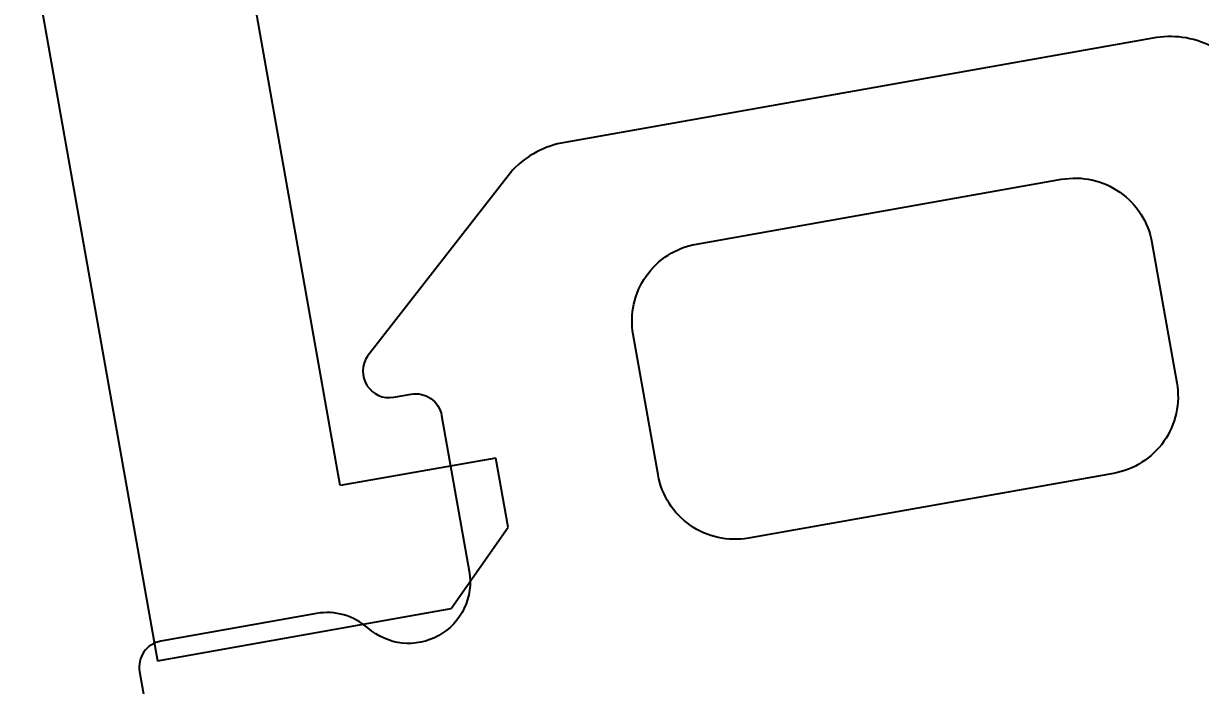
# Model space of a CAD drawing. Header units: millimetres. Extents: x 0 to 8967983, y -224399 to 13801.
# Drawn here: x 69229.43 to 69237.6, y -193817.24 to -193812.65 of the extents above; entities that cross this region are included whole.
import ezdxf
from ezdxf import colors
from ezdxf.entities.mleader import LeaderData, LeaderLine
from ezdxf.math import Vec2, Vec3

# ---------------------------------------------------------------- set-up
doc = ezdxf.new("R2010")
doc.units = ezdxf.units.MM
doc.header["$LTSCALE"] = 10
doc.layers.add('Архитектура', color=251, linetype='Continuous')
doc.layers.get('0').off()
doc.layers.get('0').freeze()
doc.styles.add('ISOCPEUR', font='isocpeur.TTF', dxfattribs={"width": 0.7})

# ---------------------------------------------------------------- blocks, each defined once
blk = doc.blocks.new('_DOTSMALL')
at = {"color": 0, "linetype": 'ByBlock', "const_width": 0.5}
blk.add_lwpolyline([(-0.0625, 0, 1), (0.0625, 0, 1)], format="xyb", close=True, dxfattribs=at)

msp = doc.modelspace()

# ---------------------------------------------------------------- linework, layer by layer
at = {"layer": 'Архитектура', "lineweight": 25, "transparency": 33554684}
for points in [[(69213.0822, -193719.5916), (69230.3596, -193817.0733), (69232.4004, -193816.7116), (69232.7955, -193816.1463), (69232.7104, -193815.6661), (69231.6299, -193815.8576), (69230.7576, -193810.9355), (69234.4792, -193810.2759), (69234.6554, -193809.8732), (69235.0794, -193810.1695), (69238.681, -193809.5311)], [(69213.0822, -193719.5916), (69230.3596, -193817.0733), (69232.4004, -193816.7116), (69232.7955, -193816.1463), (69232.7104, -193815.6661), (69231.6299, -193815.8576), (69230.7576, -193810.9355), (69234.4792, -193810.2759), (69234.6554, -193809.8732), (69235.0794, -193810.1695), (69238.681, -193809.5311)], [(69213.0822, -193719.5916), (69230.3596, -193817.0733), (69232.4004, -193816.7116), (69232.7955, -193816.1463), (69232.7104, -193815.6661), (69231.6299, -193815.8576), (69230.7576, -193810.9355), (69234.4792, -193810.2759), (69234.6554, -193809.8732), (69235.0794, -193810.1695), (69238.681, -193809.5311)], [(69213.0822, -193719.5916), (69230.3596, -193817.0733), (69232.4004, -193816.7116), (69232.7955, -193816.1463), (69232.7104, -193815.6661), (69231.6299, -193815.8576), (69230.7576, -193810.9355), (69234.4792, -193810.2759), (69234.6554, -193809.8732), (69235.0794, -193810.1695), (69238.681, -193809.5311)], [(69213.0822, -193719.5916), (69230.3596, -193817.0733), (69232.4004, -193816.7116), (69232.7955, -193816.1463), (69232.7104, -193815.6661), (69231.6299, -193815.8576), (69230.7576, -193810.9355), (69234.4792, -193810.2759), (69234.6554, -193809.8732), (69235.0794, -193810.1695), (69238.681, -193809.5311)], [(69213.0822, -193719.5916), (69230.3596, -193817.0733), (69232.4004, -193816.7116), (69232.7955, -193816.1463), (69232.7104, -193815.6661), (69231.6299, -193815.8576), (69230.7576, -193810.9355), (69234.4792, -193810.2759), (69234.6554, -193809.8732), (69235.0794, -193810.1695), (69238.681, -193809.5311)], [(69213.0822, -193719.5916), (69230.3596, -193817.0733), (69232.4004, -193816.7116), (69232.7955, -193816.1463), (69232.7104, -193815.6661), (69231.6299, -193815.8576), (69230.7576, -193810.9355), (69234.4792, -193810.2759), (69234.6554, -193809.8732), (69235.0794, -193810.1695), (69238.681, -193809.5311)], [(69213.0822, -193719.5916), (69230.3596, -193817.0733), (69232.4004, -193816.7116), (69232.7955, -193816.1463), (69232.7104, -193815.6661), (69231.6299, -193815.8576), (69230.7576, -193810.9355), (69234.4792, -193810.2759), (69234.6554, -193809.8732), (69235.0794, -193810.1695), (69238.681, -193809.5311)], [(69213.0822, -193719.5916), (69230.3596, -193817.0733), (69232.4004, -193816.7116), (69232.7955, -193816.1463), (69232.7104, -193815.6661), (69231.6299, -193815.8576), (69230.7576, -193810.9355), (69234.4792, -193810.2759), (69234.6554, -193809.8732), (69235.0794, -193810.1695), (69238.681, -193809.5311)], [(69213.0822, -193719.5916), (69230.3596, -193817.0733), (69232.4004, -193816.7116), (69232.7955, -193816.1463), (69232.7104, -193815.6661), (69231.6299, -193815.8576), (69230.7576, -193810.9355), (69234.4792, -193810.2759), (69234.6554, -193809.8732), (69235.0794, -193810.1695), (69238.681, -193809.5311)], [(69213.0822, -193719.5916), (69230.3596, -193817.0733), (69232.4004, -193816.7116), (69232.7955, -193816.1463), (69232.7104, -193815.6661), (69231.6299, -193815.8576), (69230.7576, -193810.9355), (69234.4792, -193810.2759), (69234.6554, -193809.8732), (69235.0794, -193810.1695), (69238.681, -193809.5311)], [(69213.0822, -193719.5916), (69230.3596, -193817.0733), (69232.4004, -193816.7116), (69232.7955, -193816.1463), (69232.7104, -193815.6661), (69231.6299, -193815.8576), (69230.7576, -193810.9355), (69234.4792, -193810.2759), (69234.6554, -193809.8732), (69235.0794, -193810.1695), (69238.681, -193809.5311)], [(69213.0822, -193719.5916), (69230.3596, -193817.0733), (69232.4004, -193816.7116), (69232.7955, -193816.1463), (69232.7104, -193815.6661), (69231.6299, -193815.8576), (69230.7576, -193810.9355), (69234.4792, -193810.2759), (69234.6554, -193809.8732), (69235.0794, -193810.1695), (69238.681, -193809.5311)], [(69213.0822, -193719.5916), (69230.3596, -193817.0733), (69232.4004, -193816.7116), (69232.7955, -193816.1463), (69232.7104, -193815.6661), (69231.6299, -193815.8576), (69230.7576, -193810.9355), (69234.4792, -193810.2759), (69234.6554, -193809.8732), (69235.0794, -193810.1695), (69238.681, -193809.5311)], [(69213.0822, -193719.5916), (69230.3596, -193817.0733), (69232.4004, -193816.7116), (69232.7955, -193816.1463), (69232.7104, -193815.6661), (69231.6299, -193815.8576), (69230.7576, -193810.9355), (69234.4792, -193810.2759), (69234.6554, -193809.8732), (69235.0794, -193810.1695), (69238.681, -193809.5311)], [(69213.0822, -193719.5916), (69230.3596, -193817.0733), (69232.4004, -193816.7116), (69232.7955, -193816.1463), (69232.7104, -193815.6661), (69231.6299, -193815.8576), (69230.7576, -193810.9355), (69234.4792, -193810.2759), (69234.6554, -193809.8732), (69235.0794, -193810.1695), (69238.681, -193809.5311)], [(69213.0822, -193719.5916), (69230.3596, -193817.0733), (69232.4004, -193816.7116), (69232.7955, -193816.1463), (69232.7104, -193815.6661), (69231.6299, -193815.8576), (69230.7576, -193810.9355), (69234.4792, -193810.2759), (69234.6554, -193809.8732), (69235.0794, -193810.1695), (69238.681, -193809.5311)], [(69213.0822, -193719.5916), (69230.3596, -193817.0733), (69232.4004, -193816.7116), (69232.7955, -193816.1463), (69232.7104, -193815.6661), (69231.6299, -193815.8576), (69230.7576, -193810.9355), (69234.4792, -193810.2759), (69234.6554, -193809.8732), (69235.0794, -193810.1695), (69238.681, -193809.5311)], [(69213.0822, -193719.5916), (69230.3596, -193817.0733), (69232.4004, -193816.7116), (69232.7955, -193816.1463), (69232.7104, -193815.6661), (69231.6299, -193815.8576), (69230.7576, -193810.9355), (69234.4792, -193810.2759), (69234.6554, -193809.8732), (69235.0794, -193810.1695), (69238.681, -193809.5311)], [(69213.0822, -193719.5916), (69230.3596, -193817.0733), (69232.4004, -193816.7116), (69232.7955, -193816.1463), (69232.7104, -193815.6661), (69231.6299, -193815.8576), (69230.7576, -193810.9355), (69234.4792, -193810.2759), (69234.6554, -193809.8732), (69235.0794, -193810.1695), (69238.681, -193809.5311)], [(69213.0822, -193719.5916), (69230.3596, -193817.0733), (69232.4004, -193816.7116), (69232.7955, -193816.1463), (69232.7104, -193815.6661), (69231.6299, -193815.8576), (69230.7576, -193810.9355), (69234.4792, -193810.2759), (69234.6554, -193809.8732), (69235.0794, -193810.1695), (69238.681, -193809.5311)], [(69213.0822, -193719.5916), (69230.3596, -193817.0733), (69232.4004, -193816.7116), (69232.7955, -193816.1463), (69232.7104, -193815.6661), (69231.6299, -193815.8576), (69230.7576, -193810.9355), (69234.4792, -193810.2759), (69234.6554, -193809.8732), (69235.0794, -193810.1695), (69238.681, -193809.5311)], [(69213.0822, -193719.5916), (69230.3596, -193817.0733), (69232.4004, -193816.7116), (69232.7955, -193816.1463), (69232.7104, -193815.6661), (69231.6299, -193815.8576), (69230.7576, -193810.9355), (69234.4792, -193810.2759), (69234.6554, -193809.8732), (69235.0794, -193810.1695), (69238.681, -193809.5311)], [(69213.0822, -193719.5916), (69230.3596, -193817.0733), (69232.4004, -193816.7116), (69232.7955, -193816.1463), (69232.7104, -193815.6661), (69231.6299, -193815.8576), (69230.7576, -193810.9355), (69234.4792, -193810.2759), (69234.6554, -193809.8732), (69235.0794, -193810.1695), (69238.681, -193809.5311)], [(69213.0822, -193719.5916), (69230.3596, -193817.0733), (69232.4004, -193816.7116), (69232.7955, -193816.1463), (69232.7104, -193815.6661), (69231.6299, -193815.8576), (69230.7576, -193810.9355), (69234.4792, -193810.2759), (69234.6554, -193809.8732), (69235.0794, -193810.1695), (69238.681, -193809.5311)], [(69213.0822, -193719.5916), (69230.3596, -193817.0733), (69232.4004, -193816.7116), (69232.7955, -193816.1463), (69232.7104, -193815.6661), (69231.6299, -193815.8576), (69230.7576, -193810.9355), (69234.4792, -193810.2759), (69234.6554, -193809.8732), (69235.0794, -193810.1695), (69238.681, -193809.5311)], [(69213.0822, -193719.5916), (69230.3596, -193817.0733), (69232.4004, -193816.7116), (69232.7955, -193816.1463), (69232.7104, -193815.6661), (69231.6299, -193815.8576), (69230.7576, -193810.9355), (69234.4792, -193810.2759), (69234.6554, -193809.8732), (69235.0794, -193810.1695), (69238.681, -193809.5311)], [(69213.0822, -193719.5916), (69230.3596, -193817.0733), (69232.4004, -193816.7116), (69232.7955, -193816.1463), (69232.7104, -193815.6661), (69231.6299, -193815.8576), (69230.7576, -193810.9355), (69234.4792, -193810.2759), (69234.6554, -193809.8732), (69235.0794, -193810.1695), (69238.681, -193809.5311)], [(69213.0822, -193719.5916), (69230.3596, -193817.0733), (69232.4004, -193816.7116), (69232.7955, -193816.1463), (69232.7104, -193815.6661), (69231.6299, -193815.8576), (69230.7576, -193810.9355), (69234.4792, -193810.2759), (69234.6554, -193809.8732), (69235.0794, -193810.1695), (69238.681, -193809.5311)], [(69213.0822, -193719.5916), (69230.3596, -193817.0733), (69232.4004, -193816.7116), (69232.7955, -193816.1463), (69232.7104, -193815.6661), (69231.6299, -193815.8576), (69230.7576, -193810.9355), (69234.4792, -193810.2759), (69234.6554, -193809.8732), (69235.0794, -193810.1695), (69238.681, -193809.5311)], [(69213.0822, -193719.5916), (69230.3596, -193817.0733), (69232.4004, -193816.7116), (69232.7955, -193816.1463), (69232.7104, -193815.6661), (69231.6299, -193815.8576), (69230.7576, -193810.9355), (69234.4792, -193810.2759), (69234.6554, -193809.8732), (69235.0794, -193810.1695), (69238.681, -193809.5311)], [(69213.0822, -193719.5916), (69230.3596, -193817.0733), (69232.4004, -193816.7116), (69232.7955, -193816.1463), (69232.7104, -193815.6661), (69231.6299, -193815.8576), (69230.7576, -193810.9355), (69234.4792, -193810.2759), (69234.6554, -193809.8732), (69235.0794, -193810.1695), (69238.681, -193809.5311)], [(69213.0822, -193719.5916), (69230.3596, -193817.0733), (69232.4004, -193816.7116), (69232.7955, -193816.1463), (69232.7104, -193815.6661), (69231.6299, -193815.8576), (69230.7576, -193810.9355), (69234.4792, -193810.2759), (69234.6554, -193809.8732), (69235.0794, -193810.1695), (69238.681, -193809.5311)], [(69213.0822, -193719.5916), (69230.3596, -193817.0733), (69232.4004, -193816.7116), (69232.7955, -193816.1463), (69232.7104, -193815.6661), (69231.6299, -193815.8576), (69230.7576, -193810.9355), (69234.4792, -193810.2759), (69234.6554, -193809.8732), (69235.0794, -193810.1695), (69238.681, -193809.5311)], [(69213.0822, -193719.5916), (69230.3596, -193817.0733), (69232.4004, -193816.7116), (69232.7955, -193816.1463), (69232.7104, -193815.6661), (69231.6299, -193815.8576), (69230.7576, -193810.9355), (69234.4792, -193810.2759), (69234.6554, -193809.8732), (69235.0794, -193810.1695), (69238.681, -193809.5311)], [(69213.0822, -193719.5916), (69230.3596, -193817.0733), (69232.4004, -193816.7116), (69232.7955, -193816.1463), (69232.7104, -193815.6661), (69231.6299, -193815.8576), (69230.7576, -193810.9355), (69234.4792, -193810.2759), (69234.6554, -193809.8732), (69235.0794, -193810.1695), (69238.681, -193809.5311)], [(69230.2363, -193817.1488), (69230.2363, -193817.1488)], [(69230.2363, -193817.1488), (69230.2363, -193817.1488)], [(69230.2363, -193817.1488), (69230.2363, -193817.1488)], [(69230.2363, -193817.1488), (69230.2363, -193817.1488)], [(69230.2363, -193817.1488), (69230.2363, -193817.1488)], [(69230.2363, -193817.1488), (69230.2363, -193817.1488)], [(69230.2363, -193817.1488), (69230.2363, -193817.1488)], [(69230.2363, -193817.1488), (69230.2363, -193817.1488)], [(69230.2363, -193817.1488), (69230.2363, -193817.1488)], [(69230.2363, -193817.1488), (69230.2363, -193817.1488)], [(69230.2363, -193817.1488), (69230.2363, -193817.1488)], [(69230.2363, -193817.1488), (69230.2363, -193817.1488)], [(69230.2363, -193817.1488), (69230.2363, -193817.1488)], [(69230.2363, -193817.1488), (69230.2363, -193817.1488)], [(69230.2363, -193817.1488), (69230.2363, -193817.1488)], [(69230.2363, -193817.1488), (69230.2363, -193817.1488)], [(69230.2363, -193817.1488), (69230.2363, -193817.1488)], [(69230.2363, -193817.1488), (69230.2363, -193817.1488)], [(69230.2363, -193817.1488), (69230.2363, -193817.1488)], [(69230.2363, -193817.1488), (69230.2363, -193817.1488)], [(69230.2363, -193817.1488), (69230.2363, -193817.1488)], [(69230.2363, -193817.1488), (69230.2363, -193817.1488)], [(69230.2363, -193817.1488), (69230.2363, -193817.1488)], [(69230.2363, -193817.1488), (69230.2363, -193817.1488)], [(69230.2363, -193817.1488), (69230.2363, -193817.1488)], [(69230.2363, -193817.1488), (69230.2363, -193817.1488)], [(69230.2363, -193817.1488), (69230.2363, -193817.1488)], [(69230.2363, -193817.1488), (69230.2363, -193817.1488)], [(69230.2363, -193817.1488), (69230.2363, -193817.1488)], [(69230.2363, -193817.1488), (69230.2363, -193817.1488)], [(69230.2363, -193817.1488), (69230.2363, -193817.1488)], [(69230.2363, -193817.1488), (69230.2363, -193817.1488)], [(69230.2363, -193817.1488), (69230.2363, -193817.1488)], [(69230.2363, -193817.1488), (69230.2363, -193817.1488)], [(69230.2363, -193817.1488), (69230.2363, -193817.1488)]]:
    msp.add_lwpolyline(points, dxfattribs=at)
msp.add_lwpolyline([(69242.7437, -193824.0702), (69241.1734, -193815.2103, 0.414214), (69240.9615, -193815.0622), (69240.0135, -193815.2302, 0.228752), (69239.7127, -193815.4472, -0.710164), (69238.9172, -193815.3185), (69238.7257, -193814.2381, -0.4144), (69238.8739, -193814.0261), (69238.9939, -193814.0048, 0.66825), (69239.0668, -193813.6748), (69237.6748, -193812.8071, 0.164348), (69237.2708, -193812.7528), (69233.1891, -193813.4763, 0.164348), (69232.8284, -193813.6661), (69231.8193, -193814.9593, 0.66825), (69232.0012, -193815.2442), (69232.1212, -193815.2229, -0.4144), (69232.3332, -193815.3711), (69232.5247, -193816.4515, -0.710164), (69231.8219, -193816.8458, 0.228752), (69231.4649, -193816.7453), (69230.3844, -193816.9368, 0.4144), (69230.2363, -193817.1488), (69231.4916, -193824.2318, 0.430028)], format="xyb", dxfattribs=at)
msp.add_lwpolyline([(69242.7437, -193824.0702), (69241.1734, -193815.2103, 0.414214), (69240.9615, -193815.0622), (69240.0135, -193815.2302, 0.228752), (69239.7127, -193815.4472, -0.710164), (69238.9172, -193815.3185), (69238.7257, -193814.2381, -0.4144), (69238.8739, -193814.0261), (69238.9939, -193814.0048, 0.66825), (69239.0668, -193813.6748), (69237.6748, -193812.8071, 0.164348), (69237.2708, -193812.7528), (69233.1891, -193813.4763, 0.164348), (69232.8284, -193813.6661), (69231.8193, -193814.9593, 0.66825), (69232.0012, -193815.2442), (69232.1212, -193815.2229, -0.4144), (69232.3332, -193815.3711), (69232.5247, -193816.4515, -0.710164), (69231.8219, -193816.8458, 0.228752), (69231.4649, -193816.7453), (69230.3844, -193816.9368, 0.4144), (69230.2363, -193817.1488), (69231.4916, -193824.2318, 0.430028)], format="xyb", dxfattribs=at)
msp.add_lwpolyline([(69242.7437, -193824.0702), (69241.1734, -193815.2103, 0.414214), (69240.9615, -193815.0622), (69240.0135, -193815.2302, 0.228752), (69239.7127, -193815.4472, -0.710164), (69238.9172, -193815.3185), (69238.7257, -193814.2381, -0.4144), (69238.8739, -193814.0261), (69238.9939, -193814.0048, 0.66825), (69239.0668, -193813.6748), (69237.6748, -193812.8071, 0.164348), (69237.2708, -193812.7528), (69233.1891, -193813.4763, 0.164348), (69232.8284, -193813.6661), (69231.8193, -193814.9593, 0.66825), (69232.0012, -193815.2442), (69232.1212, -193815.2229, -0.4144), (69232.3332, -193815.3711), (69232.5247, -193816.4515, -0.710164), (69231.8219, -193816.8458, 0.228752), (69231.4649, -193816.7453), (69230.3844, -193816.9368, 0.4144), (69230.2363, -193817.1488), (69231.4916, -193824.2318, 0.430028)], format="xyb", dxfattribs=at)
msp.add_lwpolyline([(69242.7437, -193824.0702), (69241.1734, -193815.2103, 0.414214), (69240.9615, -193815.0622), (69240.0135, -193815.2302, 0.228752), (69239.7127, -193815.4472, -0.710164), (69238.9172, -193815.3185), (69238.7257, -193814.2381, -0.4144), (69238.8739, -193814.0261), (69238.9939, -193814.0048, 0.66825), (69239.0668, -193813.6748), (69237.6748, -193812.8071, 0.164348), (69237.2708, -193812.7528), (69233.1891, -193813.4763, 0.164348), (69232.8284, -193813.6661), (69231.8193, -193814.9593, 0.66825), (69232.0012, -193815.2442), (69232.1212, -193815.2229, -0.4144), (69232.3332, -193815.3711), (69232.5247, -193816.4515, -0.710164), (69231.8219, -193816.8458, 0.228752), (69231.4649, -193816.7453), (69230.3844, -193816.9368, 0.4144), (69230.2363, -193817.1488), (69231.4916, -193824.2318, 0.430028)], format="xyb", dxfattribs=at)
msp.add_lwpolyline([(69242.7437, -193824.0702), (69241.1734, -193815.2103, 0.414214), (69240.9615, -193815.0622), (69240.0135, -193815.2302, 0.228752), (69239.7127, -193815.4472, -0.710164), (69238.9172, -193815.3185), (69238.7257, -193814.2381, -0.4144), (69238.8739, -193814.0261), (69238.9939, -193814.0048, 0.66825), (69239.0668, -193813.6748), (69237.6748, -193812.8071, 0.164348), (69237.2708, -193812.7528), (69233.1891, -193813.4763, 0.164348), (69232.8284, -193813.6661), (69231.8193, -193814.9593, 0.66825), (69232.0012, -193815.2442), (69232.1212, -193815.2229, -0.4144), (69232.3332, -193815.3711), (69232.5247, -193816.4515, -0.710164), (69231.8219, -193816.8458, 0.228752), (69231.4649, -193816.7453), (69230.3844, -193816.9368, 0.4144), (69230.2363, -193817.1488), (69231.4916, -193824.2318, 0.430028)], format="xyb", dxfattribs=at)
msp.add_lwpolyline([(69242.7437, -193824.0702), (69241.1734, -193815.2103, 0.414214), (69240.9615, -193815.0622), (69240.0135, -193815.2302, 0.228752), (69239.7127, -193815.4472, -0.710164), (69238.9172, -193815.3185), (69238.7257, -193814.2381, -0.4144), (69238.8739, -193814.0261), (69238.9939, -193814.0048, 0.66825), (69239.0668, -193813.6748), (69237.6748, -193812.8071, 0.164348), (69237.2708, -193812.7528), (69233.1891, -193813.4763, 0.164348), (69232.8284, -193813.6661), (69231.8193, -193814.9593, 0.66825), (69232.0012, -193815.2442), (69232.1212, -193815.2229, -0.4144), (69232.3332, -193815.3711), (69232.5247, -193816.4515, -0.710164), (69231.8219, -193816.8458, 0.228752), (69231.4649, -193816.7453), (69230.3844, -193816.9368, 0.4144), (69230.2363, -193817.1488), (69231.4916, -193824.2318, 0.430028)], format="xyb", dxfattribs=at)
msp.add_lwpolyline([(69242.7437, -193824.0702), (69241.1734, -193815.2103, 0.414214), (69240.9615, -193815.0622), (69240.0135, -193815.2302, 0.228752), (69239.7127, -193815.4472, -0.710164), (69238.9172, -193815.3185), (69238.7257, -193814.2381, -0.4144), (69238.8739, -193814.0261), (69238.9939, -193814.0048, 0.66825), (69239.0668, -193813.6748), (69237.6748, -193812.8071, 0.164348), (69237.2708, -193812.7528), (69233.1891, -193813.4763, 0.164348), (69232.8284, -193813.6661), (69231.8193, -193814.9593, 0.66825), (69232.0012, -193815.2442), (69232.1212, -193815.2229, -0.4144), (69232.3332, -193815.3711), (69232.5247, -193816.4515, -0.710164), (69231.8219, -193816.8458, 0.228752), (69231.4649, -193816.7453), (69230.3844, -193816.9368, 0.4144), (69230.2363, -193817.1488), (69231.4916, -193824.2318, 0.430028)], format="xyb", dxfattribs=at)
msp.add_lwpolyline([(69242.7437, -193824.0702), (69241.1734, -193815.2103, 0.414214), (69240.9615, -193815.0622), (69240.0135, -193815.2302, 0.228752), (69239.7127, -193815.4472, -0.710164), (69238.9172, -193815.3185), (69238.7257, -193814.2381, -0.4144), (69238.8739, -193814.0261), (69238.9939, -193814.0048, 0.66825), (69239.0668, -193813.6748), (69237.6748, -193812.8071, 0.164348), (69237.2708, -193812.7528), (69233.1891, -193813.4763, 0.164348), (69232.8284, -193813.6661), (69231.8193, -193814.9593, 0.66825), (69232.0012, -193815.2442), (69232.1212, -193815.2229, -0.4144), (69232.3332, -193815.3711), (69232.5247, -193816.4515, -0.710164), (69231.8219, -193816.8458, 0.228752), (69231.4649, -193816.7453), (69230.3844, -193816.9368, 0.4144), (69230.2363, -193817.1488), (69231.4916, -193824.2318, 0.430028)], format="xyb", dxfattribs=at)
msp.add_lwpolyline([(69242.7437, -193824.0702), (69241.1734, -193815.2103, 0.414214), (69240.9615, -193815.0622), (69240.0135, -193815.2302, 0.228752), (69239.7127, -193815.4472, -0.710164), (69238.9172, -193815.3185), (69238.7257, -193814.2381, -0.4144), (69238.8739, -193814.0261), (69238.9939, -193814.0048, 0.66825), (69239.0668, -193813.6748), (69237.6748, -193812.8071, 0.164348), (69237.2708, -193812.7528), (69233.1891, -193813.4763, 0.164348), (69232.8284, -193813.6661), (69231.8193, -193814.9593, 0.66825), (69232.0012, -193815.2442), (69232.1212, -193815.2229, -0.4144), (69232.3332, -193815.3711), (69232.5247, -193816.4515, -0.710164), (69231.8219, -193816.8458, 0.228752), (69231.4649, -193816.7453), (69230.3844, -193816.9368, 0.4144), (69230.2363, -193817.1488), (69231.4916, -193824.2318, 0.430028)], format="xyb", dxfattribs=at)
msp.add_lwpolyline([(69242.7437, -193824.0702), (69241.1734, -193815.2103, 0.414214), (69240.9615, -193815.0622), (69240.0135, -193815.2302, 0.228752), (69239.7127, -193815.4472, -0.710164), (69238.9172, -193815.3185), (69238.7257, -193814.2381, -0.4144), (69238.8739, -193814.0261), (69238.9939, -193814.0048, 0.66825), (69239.0668, -193813.6748), (69237.6748, -193812.8071, 0.164348), (69237.2708, -193812.7528), (69233.1891, -193813.4763, 0.164348), (69232.8284, -193813.6661), (69231.8193, -193814.9593, 0.66825), (69232.0012, -193815.2442), (69232.1212, -193815.2229, -0.4144), (69232.3332, -193815.3711), (69232.5247, -193816.4515, -0.710164), (69231.8219, -193816.8458, 0.228752), (69231.4649, -193816.7453), (69230.3844, -193816.9368, 0.4144), (69230.2363, -193817.1488), (69231.4916, -193824.2318, 0.430028)], format="xyb", dxfattribs=at)
msp.add_lwpolyline([(69242.7437, -193824.0702), (69241.1734, -193815.2103, 0.414214), (69240.9615, -193815.0622), (69240.0135, -193815.2302, 0.228752), (69239.7127, -193815.4472, -0.710164), (69238.9172, -193815.3185), (69238.7257, -193814.2381, -0.4144), (69238.8739, -193814.0261), (69238.9939, -193814.0048, 0.66825), (69239.0668, -193813.6748), (69237.6748, -193812.8071, 0.164348), (69237.2708, -193812.7528), (69233.1891, -193813.4763, 0.164348), (69232.8284, -193813.6661), (69231.8193, -193814.9593, 0.66825), (69232.0012, -193815.2442), (69232.1212, -193815.2229, -0.4144), (69232.3332, -193815.3711), (69232.5247, -193816.4515, -0.710164), (69231.8219, -193816.8458, 0.228752), (69231.4649, -193816.7453), (69230.3844, -193816.9368, 0.4144), (69230.2363, -193817.1488), (69231.4916, -193824.2318, 0.430028)], format="xyb", dxfattribs=at)
msp.add_lwpolyline([(69242.7437, -193824.0702), (69241.1734, -193815.2103, 0.414214), (69240.9615, -193815.0622), (69240.0135, -193815.2302, 0.228752), (69239.7127, -193815.4472, -0.710164), (69238.9172, -193815.3185), (69238.7257, -193814.2381, -0.4144), (69238.8739, -193814.0261), (69238.9939, -193814.0048, 0.66825), (69239.0668, -193813.6748), (69237.6748, -193812.8071, 0.164348), (69237.2708, -193812.7528), (69233.1891, -193813.4763, 0.164348), (69232.8284, -193813.6661), (69231.8193, -193814.9593, 0.66825), (69232.0012, -193815.2442), (69232.1212, -193815.2229, -0.4144), (69232.3332, -193815.3711), (69232.5247, -193816.4515, -0.710164), (69231.8219, -193816.8458, 0.228752), (69231.4649, -193816.7453), (69230.3844, -193816.9368, 0.4144), (69230.2363, -193817.1488), (69231.4916, -193824.2318, 0.430028)], format="xyb", dxfattribs=at)
msp.add_lwpolyline([(69242.7437, -193824.0702), (69241.1734, -193815.2103, 0.414214), (69240.9615, -193815.0622), (69240.0135, -193815.2302, 0.228752), (69239.7127, -193815.4472, -0.710164), (69238.9172, -193815.3185), (69238.7257, -193814.2381, -0.4144), (69238.8739, -193814.0261), (69238.9939, -193814.0048, 0.66825), (69239.0668, -193813.6748), (69237.6748, -193812.8071, 0.164348), (69237.2708, -193812.7528), (69233.1891, -193813.4763, 0.164348), (69232.8284, -193813.6661), (69231.8193, -193814.9593, 0.66825), (69232.0012, -193815.2442), (69232.1212, -193815.2229, -0.4144), (69232.3332, -193815.3711), (69232.5247, -193816.4515, -0.710164), (69231.8219, -193816.8458, 0.228752), (69231.4649, -193816.7453), (69230.3844, -193816.9368, 0.4144), (69230.2363, -193817.1488), (69231.4916, -193824.2318, 0.430028)], format="xyb", dxfattribs=at)
msp.add_lwpolyline([(69242.7437, -193824.0702), (69241.1734, -193815.2103, 0.414214), (69240.9615, -193815.0622), (69240.0135, -193815.2302, 0.228752), (69239.7127, -193815.4472, -0.710164), (69238.9172, -193815.3185), (69238.7257, -193814.2381, -0.4144), (69238.8739, -193814.0261), (69238.9939, -193814.0048, 0.66825), (69239.0668, -193813.6748), (69237.6748, -193812.8071, 0.164348), (69237.2708, -193812.7528), (69233.1891, -193813.4763, 0.164348), (69232.8284, -193813.6661), (69231.8193, -193814.9593, 0.66825), (69232.0012, -193815.2442), (69232.1212, -193815.2229, -0.4144), (69232.3332, -193815.3711), (69232.5247, -193816.4515, -0.710164), (69231.8219, -193816.8458, 0.228752), (69231.4649, -193816.7453), (69230.3844, -193816.9368, 0.4144), (69230.2363, -193817.1488), (69231.4916, -193824.2318, 0.430028)], format="xyb", dxfattribs=at)
msp.add_lwpolyline([(69242.7437, -193824.0702), (69241.1734, -193815.2103, 0.414214), (69240.9615, -193815.0622), (69240.0135, -193815.2302, 0.228752), (69239.7127, -193815.4472, -0.710164), (69238.9172, -193815.3185), (69238.7257, -193814.2381, -0.4144), (69238.8739, -193814.0261), (69238.9939, -193814.0048, 0.66825), (69239.0668, -193813.6748), (69237.6748, -193812.8071, 0.164348), (69237.2708, -193812.7528), (69233.1891, -193813.4763, 0.164348), (69232.8284, -193813.6661), (69231.8193, -193814.9593, 0.66825), (69232.0012, -193815.2442), (69232.1212, -193815.2229, -0.4144), (69232.3332, -193815.3711), (69232.5247, -193816.4515, -0.710164), (69231.8219, -193816.8458, 0.228752), (69231.4649, -193816.7453), (69230.3844, -193816.9368, 0.4144), (69230.2363, -193817.1488), (69231.4916, -193824.2318, 0.430028)], format="xyb", dxfattribs=at)
msp.add_lwpolyline([(69242.7437, -193824.0702), (69241.1734, -193815.2103, 0.414214), (69240.9615, -193815.0622), (69240.0135, -193815.2302, 0.228752), (69239.7127, -193815.4472, -0.710164), (69238.9172, -193815.3185), (69238.7257, -193814.2381, -0.4144), (69238.8739, -193814.0261), (69238.9939, -193814.0048, 0.66825), (69239.0668, -193813.6748), (69237.6748, -193812.8071, 0.164348), (69237.2708, -193812.7528), (69233.1891, -193813.4763, 0.164348), (69232.8284, -193813.6661), (69231.8193, -193814.9593, 0.66825), (69232.0012, -193815.2442), (69232.1212, -193815.2229, -0.4144), (69232.3332, -193815.3711), (69232.5247, -193816.4515, -0.710164), (69231.8219, -193816.8458, 0.228752), (69231.4649, -193816.7453), (69230.3844, -193816.9368, 0.4144), (69230.2363, -193817.1488), (69231.4916, -193824.2318, 0.430028)], format="xyb", dxfattribs=at)
msp.add_lwpolyline([(69242.7437, -193824.0702), (69241.1734, -193815.2103, 0.414214), (69240.9615, -193815.0622), (69240.0135, -193815.2302, 0.228752), (69239.7127, -193815.4472, -0.710164), (69238.9172, -193815.3185), (69238.7257, -193814.2381, -0.4144), (69238.8739, -193814.0261), (69238.9939, -193814.0048, 0.66825), (69239.0668, -193813.6748), (69237.6748, -193812.8071, 0.164348), (69237.2708, -193812.7528), (69233.1891, -193813.4763, 0.164348), (69232.8284, -193813.6661), (69231.8193, -193814.9593, 0.66825), (69232.0012, -193815.2442), (69232.1212, -193815.2229, -0.4144), (69232.3332, -193815.3711), (69232.5247, -193816.4515, -0.710164), (69231.8219, -193816.8458, 0.228752), (69231.4649, -193816.7453), (69230.3844, -193816.9368, 0.4144), (69230.2363, -193817.1488), (69231.4916, -193824.2318, 0.430028)], format="xyb", dxfattribs=at)
msp.add_lwpolyline([(69242.7437, -193824.0702), (69241.1734, -193815.2103, 0.414214), (69240.9615, -193815.0622), (69240.0135, -193815.2302, 0.228752), (69239.7127, -193815.4472, -0.710164), (69238.9172, -193815.3185), (69238.7257, -193814.2381, -0.4144), (69238.8739, -193814.0261), (69238.9939, -193814.0048, 0.66825), (69239.0668, -193813.6748), (69237.6748, -193812.8071, 0.164348), (69237.2708, -193812.7528), (69233.1891, -193813.4763, 0.164348), (69232.8284, -193813.6661), (69231.8193, -193814.9593, 0.66825), (69232.0012, -193815.2442), (69232.1212, -193815.2229, -0.4144), (69232.3332, -193815.3711), (69232.5247, -193816.4515, -0.710164), (69231.8219, -193816.8458, 0.228752), (69231.4649, -193816.7453), (69230.3844, -193816.9368, 0.4144), (69230.2363, -193817.1488), (69231.4916, -193824.2318, 0.430028)], format="xyb", dxfattribs=at)
msp.add_lwpolyline([(69242.7437, -193824.0702), (69241.1734, -193815.2103, 0.414214), (69240.9615, -193815.0622), (69240.0135, -193815.2302, 0.228752), (69239.7127, -193815.4472, -0.710164), (69238.9172, -193815.3185), (69238.7257, -193814.2381, -0.4144), (69238.8739, -193814.0261), (69238.9939, -193814.0048, 0.66825), (69239.0668, -193813.6748), (69237.6748, -193812.8071, 0.164348), (69237.2708, -193812.7528), (69233.1891, -193813.4763, 0.164348), (69232.8284, -193813.6661), (69231.8193, -193814.9593, 0.66825), (69232.0012, -193815.2442), (69232.1212, -193815.2229, -0.4144), (69232.3332, -193815.3711), (69232.5247, -193816.4515, -0.710164), (69231.8219, -193816.8458, 0.228752), (69231.4649, -193816.7453), (69230.3844, -193816.9368, 0.4144), (69230.2363, -193817.1488), (69231.4916, -193824.2318, 0.430028)], format="xyb", dxfattribs=at)
msp.add_lwpolyline([(69242.7437, -193824.0702), (69241.1734, -193815.2103, 0.414214), (69240.9615, -193815.0622), (69240.0135, -193815.2302, 0.228752), (69239.7127, -193815.4472, -0.710164), (69238.9172, -193815.3185), (69238.7257, -193814.2381, -0.4144), (69238.8739, -193814.0261), (69238.9939, -193814.0048, 0.66825), (69239.0668, -193813.6748), (69237.6748, -193812.8071, 0.164348), (69237.2708, -193812.7528), (69233.1891, -193813.4763, 0.164348), (69232.8284, -193813.6661), (69231.8193, -193814.9593, 0.66825), (69232.0012, -193815.2442), (69232.1212, -193815.2229, -0.4144), (69232.3332, -193815.3711), (69232.5247, -193816.4515, -0.710164), (69231.8219, -193816.8458, 0.228752), (69231.4649, -193816.7453), (69230.3844, -193816.9368, 0.4144), (69230.2363, -193817.1488), (69231.4916, -193824.2318, 0.430028)], format="xyb", dxfattribs=at)
msp.add_lwpolyline([(69242.7437, -193824.0702), (69241.1734, -193815.2103, 0.414214), (69240.9615, -193815.0622), (69240.0135, -193815.2302, 0.228752), (69239.7127, -193815.4472, -0.710164), (69238.9172, -193815.3185), (69238.7257, -193814.2381, -0.4144), (69238.8739, -193814.0261), (69238.9939, -193814.0048, 0.66825), (69239.0668, -193813.6748), (69237.6748, -193812.8071, 0.164348), (69237.2708, -193812.7528), (69233.1891, -193813.4763, 0.164348), (69232.8284, -193813.6661), (69231.8193, -193814.9593, 0.66825), (69232.0012, -193815.2442), (69232.1212, -193815.2229, -0.4144), (69232.3332, -193815.3711), (69232.5247, -193816.4515, -0.710164), (69231.8219, -193816.8458, 0.228752), (69231.4649, -193816.7453), (69230.3844, -193816.9368, 0.4144), (69230.2363, -193817.1488), (69231.4916, -193824.2318, 0.430028)], format="xyb", dxfattribs=at)
msp.add_lwpolyline([(69242.7437, -193824.0702), (69241.1734, -193815.2103, 0.414214), (69240.9615, -193815.0622), (69240.0135, -193815.2302, 0.228752), (69239.7127, -193815.4472, -0.710164), (69238.9172, -193815.3185), (69238.7257, -193814.2381, -0.4144), (69238.8739, -193814.0261), (69238.9939, -193814.0048, 0.66825), (69239.0668, -193813.6748), (69237.6748, -193812.8071, 0.164348), (69237.2708, -193812.7528), (69233.1891, -193813.4763, 0.164348), (69232.8284, -193813.6661), (69231.8193, -193814.9593, 0.66825), (69232.0012, -193815.2442), (69232.1212, -193815.2229, -0.4144), (69232.3332, -193815.3711), (69232.5247, -193816.4515, -0.710164), (69231.8219, -193816.8458, 0.228752), (69231.4649, -193816.7453), (69230.3844, -193816.9368, 0.4144), (69230.2363, -193817.1488), (69231.4916, -193824.2318, 0.430028)], format="xyb", dxfattribs=at)
msp.add_lwpolyline([(69242.7437, -193824.0702), (69241.1734, -193815.2103, 0.414214), (69240.9615, -193815.0622), (69240.0135, -193815.2302, 0.228752), (69239.7127, -193815.4472, -0.710164), (69238.9172, -193815.3185), (69238.7257, -193814.2381, -0.4144), (69238.8739, -193814.0261), (69238.9939, -193814.0048, 0.66825), (69239.0668, -193813.6748), (69237.6748, -193812.8071, 0.164348), (69237.2708, -193812.7528), (69233.1891, -193813.4763, 0.164348), (69232.8284, -193813.6661), (69231.8193, -193814.9593, 0.66825), (69232.0012, -193815.2442), (69232.1212, -193815.2229, -0.4144), (69232.3332, -193815.3711), (69232.5247, -193816.4515, -0.710164), (69231.8219, -193816.8458, 0.228752), (69231.4649, -193816.7453), (69230.3844, -193816.9368, 0.4144), (69230.2363, -193817.1488), (69231.4916, -193824.2318, 0.430028)], format="xyb", dxfattribs=at)
msp.add_lwpolyline([(69242.7437, -193824.0702), (69241.1734, -193815.2103, 0.414214), (69240.9615, -193815.0622), (69240.0135, -193815.2302, 0.228752), (69239.7127, -193815.4472, -0.710164), (69238.9172, -193815.3185), (69238.7257, -193814.2381, -0.4144), (69238.8739, -193814.0261), (69238.9939, -193814.0048, 0.66825), (69239.0668, -193813.6748), (69237.6748, -193812.8071, 0.164348), (69237.2708, -193812.7528), (69233.1891, -193813.4763, 0.164348), (69232.8284, -193813.6661), (69231.8193, -193814.9593, 0.66825), (69232.0012, -193815.2442), (69232.1212, -193815.2229, -0.4144), (69232.3332, -193815.3711), (69232.5247, -193816.4515, -0.710164), (69231.8219, -193816.8458, 0.228752), (69231.4649, -193816.7453), (69230.3844, -193816.9368, 0.4144), (69230.2363, -193817.1488), (69231.4916, -193824.2318, 0.430028)], format="xyb", dxfattribs=at)
msp.add_lwpolyline([(69242.7437, -193824.0702), (69241.1734, -193815.2103, 0.414214), (69240.9615, -193815.0622), (69240.0135, -193815.2302, 0.228752), (69239.7127, -193815.4472, -0.710164), (69238.9172, -193815.3185), (69238.7257, -193814.2381, -0.4144), (69238.8739, -193814.0261), (69238.9939, -193814.0048, 0.66825), (69239.0668, -193813.6748), (69237.6748, -193812.8071, 0.164348), (69237.2708, -193812.7528), (69233.1891, -193813.4763, 0.164348), (69232.8284, -193813.6661), (69231.8193, -193814.9593, 0.66825), (69232.0012, -193815.2442), (69232.1212, -193815.2229, -0.4144), (69232.3332, -193815.3711), (69232.5247, -193816.4515, -0.710164), (69231.8219, -193816.8458, 0.228752), (69231.4649, -193816.7453), (69230.3844, -193816.9368, 0.4144), (69230.2363, -193817.1488), (69231.4916, -193824.2318, 0.430028)], format="xyb", dxfattribs=at)
msp.add_lwpolyline([(69242.7437, -193824.0702), (69241.1734, -193815.2103, 0.414214), (69240.9615, -193815.0622), (69240.0135, -193815.2302, 0.228752), (69239.7127, -193815.4472, -0.710164), (69238.9172, -193815.3185), (69238.7257, -193814.2381, -0.4144), (69238.8739, -193814.0261), (69238.9939, -193814.0048, 0.66825), (69239.0668, -193813.6748), (69237.6748, -193812.8071, 0.164348), (69237.2708, -193812.7528), (69233.1891, -193813.4763, 0.164348), (69232.8284, -193813.6661), (69231.8193, -193814.9593, 0.66825), (69232.0012, -193815.2442), (69232.1212, -193815.2229, -0.4144), (69232.3332, -193815.3711), (69232.5247, -193816.4515, -0.710164), (69231.8219, -193816.8458, 0.228752), (69231.4649, -193816.7453), (69230.3844, -193816.9368, 0.4144), (69230.2363, -193817.1488), (69231.4916, -193824.2318, 0.430028)], format="xyb", dxfattribs=at)
msp.add_lwpolyline([(69242.7437, -193824.0702), (69241.1734, -193815.2103, 0.414214), (69240.9615, -193815.0622), (69240.0135, -193815.2302, 0.228752), (69239.7127, -193815.4472, -0.710164), (69238.9172, -193815.3185), (69238.7257, -193814.2381, -0.4144), (69238.8739, -193814.0261), (69238.9939, -193814.0048, 0.66825), (69239.0668, -193813.6748), (69237.6748, -193812.8071, 0.164348), (69237.2708, -193812.7528), (69233.1891, -193813.4763, 0.164348), (69232.8284, -193813.6661), (69231.8193, -193814.9593, 0.66825), (69232.0012, -193815.2442), (69232.1212, -193815.2229, -0.4144), (69232.3332, -193815.3711), (69232.5247, -193816.4515, -0.710164), (69231.8219, -193816.8458, 0.228752), (69231.4649, -193816.7453), (69230.3844, -193816.9368, 0.4144), (69230.2363, -193817.1488), (69231.4916, -193824.2318, 0.430028)], format="xyb", dxfattribs=at)
msp.add_lwpolyline([(69242.7437, -193824.0702), (69241.1734, -193815.2103, 0.414214), (69240.9615, -193815.0622), (69240.0135, -193815.2302, 0.228752), (69239.7127, -193815.4472, -0.710164), (69238.9172, -193815.3185), (69238.7257, -193814.2381, -0.4144), (69238.8739, -193814.0261), (69238.9939, -193814.0048, 0.66825), (69239.0668, -193813.6748), (69237.6748, -193812.8071, 0.164348), (69237.2708, -193812.7528), (69233.1891, -193813.4763, 0.164348), (69232.8284, -193813.6661), (69231.8193, -193814.9593, 0.66825), (69232.0012, -193815.2442), (69232.1212, -193815.2229, -0.4144), (69232.3332, -193815.3711), (69232.5247, -193816.4515, -0.710164), (69231.8219, -193816.8458, 0.228752), (69231.4649, -193816.7453), (69230.3844, -193816.9368, 0.4144), (69230.2363, -193817.1488), (69231.4916, -193824.2318, 0.430028)], format="xyb", dxfattribs=at)
msp.add_lwpolyline([(69242.7437, -193824.0702), (69241.1734, -193815.2103, 0.414214), (69240.9615, -193815.0622), (69240.0135, -193815.2302, 0.228752), (69239.7127, -193815.4472, -0.710164), (69238.9172, -193815.3185), (69238.7257, -193814.2381, -0.4144), (69238.8739, -193814.0261), (69238.9939, -193814.0048, 0.66825), (69239.0668, -193813.6748), (69237.6748, -193812.8071, 0.164348), (69237.2708, -193812.7528), (69233.1891, -193813.4763, 0.164348), (69232.8284, -193813.6661), (69231.8193, -193814.9593, 0.66825), (69232.0012, -193815.2442), (69232.1212, -193815.2229, -0.4144), (69232.3332, -193815.3711), (69232.5247, -193816.4515, -0.710164), (69231.8219, -193816.8458, 0.228752), (69231.4649, -193816.7453), (69230.3844, -193816.9368, 0.4144), (69230.2363, -193817.1488), (69231.4916, -193824.2318, 0.430028)], format="xyb", dxfattribs=at)
msp.add_lwpolyline([(69242.7437, -193824.0702), (69241.1734, -193815.2103, 0.414214), (69240.9615, -193815.0622), (69240.0135, -193815.2302, 0.228752), (69239.7127, -193815.4472, -0.710164), (69238.9172, -193815.3185), (69238.7257, -193814.2381, -0.4144), (69238.8739, -193814.0261), (69238.9939, -193814.0048, 0.66825), (69239.0668, -193813.6748), (69237.6748, -193812.8071, 0.164348), (69237.2708, -193812.7528), (69233.1891, -193813.4763, 0.164348), (69232.8284, -193813.6661), (69231.8193, -193814.9593, 0.66825), (69232.0012, -193815.2442), (69232.1212, -193815.2229, -0.4144), (69232.3332, -193815.3711), (69232.5247, -193816.4515, -0.710164), (69231.8219, -193816.8458, 0.228752), (69231.4649, -193816.7453), (69230.3844, -193816.9368, 0.4144), (69230.2363, -193817.1488), (69231.4916, -193824.2318, 0.430028)], format="xyb", dxfattribs=at)
msp.add_lwpolyline([(69242.7437, -193824.0702), (69241.1734, -193815.2103, 0.414214), (69240.9615, -193815.0622), (69240.0135, -193815.2302, 0.228752), (69239.7127, -193815.4472, -0.710164), (69238.9172, -193815.3185), (69238.7257, -193814.2381, -0.4144), (69238.8739, -193814.0261), (69238.9939, -193814.0048, 0.66825), (69239.0668, -193813.6748), (69237.6748, -193812.8071, 0.164348), (69237.2708, -193812.7528), (69233.1891, -193813.4763, 0.164348), (69232.8284, -193813.6661), (69231.8193, -193814.9593, 0.66825), (69232.0012, -193815.2442), (69232.1212, -193815.2229, -0.4144), (69232.3332, -193815.3711), (69232.5247, -193816.4515, -0.710164), (69231.8219, -193816.8458, 0.228752), (69231.4649, -193816.7453), (69230.3844, -193816.9368, 0.4144), (69230.2363, -193817.1488), (69231.4916, -193824.2318, 0.430028)], format="xyb", dxfattribs=at)
msp.add_lwpolyline([(69242.7437, -193824.0702), (69241.1734, -193815.2103, 0.414214), (69240.9615, -193815.0622), (69240.0135, -193815.2302, 0.228752), (69239.7127, -193815.4472, -0.710164), (69238.9172, -193815.3185), (69238.7257, -193814.2381, -0.4144), (69238.8739, -193814.0261), (69238.9939, -193814.0048, 0.66825), (69239.0668, -193813.6748), (69237.6748, -193812.8071, 0.164348), (69237.2708, -193812.7528), (69233.1891, -193813.4763, 0.164348), (69232.8284, -193813.6661), (69231.8193, -193814.9593, 0.66825), (69232.0012, -193815.2442), (69232.1212, -193815.2229, -0.4144), (69232.3332, -193815.3711), (69232.5247, -193816.4515, -0.710164), (69231.8219, -193816.8458, 0.228752), (69231.4649, -193816.7453), (69230.3844, -193816.9368, 0.4144), (69230.2363, -193817.1488), (69231.4916, -193824.2318, 0.430028)], format="xyb", dxfattribs=at)
msp.add_lwpolyline([(69242.7437, -193824.0702), (69241.1734, -193815.2103, 0.414214), (69240.9615, -193815.0622), (69240.0135, -193815.2302, 0.228752), (69239.7127, -193815.4472, -0.710164), (69238.9172, -193815.3185), (69238.7257, -193814.2381, -0.4144), (69238.8739, -193814.0261), (69238.9939, -193814.0048, 0.66825), (69239.0668, -193813.6748), (69237.6748, -193812.8071, 0.164348), (69237.2708, -193812.7528), (69233.1891, -193813.4763, 0.164348), (69232.8284, -193813.6661), (69231.8193, -193814.9593, 0.66825), (69232.0012, -193815.2442), (69232.1212, -193815.2229, -0.4144), (69232.3332, -193815.3711), (69232.5247, -193816.4515, -0.710164), (69231.8219, -193816.8458, 0.228752), (69231.4649, -193816.7453), (69230.3844, -193816.9368, 0.4144), (69230.2363, -193817.1488), (69231.4916, -193824.2318, 0.430028)], format="xyb", dxfattribs=at)
msp.add_lwpolyline([(69242.7437, -193824.0702), (69241.1734, -193815.2103, 0.414214), (69240.9615, -193815.0622), (69240.0135, -193815.2302, 0.228752), (69239.7127, -193815.4472, -0.710164), (69238.9172, -193815.3185), (69238.7257, -193814.2381, -0.4144), (69238.8739, -193814.0261), (69238.9939, -193814.0048, 0.66825), (69239.0668, -193813.6748), (69237.6748, -193812.8071, 0.164348), (69237.2708, -193812.7528), (69233.1891, -193813.4763, 0.164348), (69232.8284, -193813.6661), (69231.8193, -193814.9593, 0.66825), (69232.0012, -193815.2442), (69232.1212, -193815.2229, -0.4144), (69232.3332, -193815.3711), (69232.5247, -193816.4515, -0.710164), (69231.8219, -193816.8458, 0.228752), (69231.4649, -193816.7453), (69230.3844, -193816.9368, 0.4144), (69230.2363, -193817.1488), (69231.4916, -193824.2318, 0.430028)], format="xyb", dxfattribs=at)
msp.add_lwpolyline([(69242.7437, -193824.0702), (69241.1734, -193815.2103, 0.414214), (69240.9615, -193815.0622), (69240.0135, -193815.2302, 0.228752), (69239.7127, -193815.4472, -0.710164), (69238.9172, -193815.3185), (69238.7257, -193814.2381, -0.4144), (69238.8739, -193814.0261), (69238.9939, -193814.0048, 0.66825), (69239.0668, -193813.6748), (69237.6748, -193812.8071, 0.164348), (69237.2708, -193812.7528), (69233.1891, -193813.4763, 0.164348), (69232.8284, -193813.6661), (69231.8193, -193814.9593, 0.66825), (69232.0012, -193815.2442), (69232.1212, -193815.2229, -0.4144), (69232.3332, -193815.3711), (69232.5247, -193816.4515, -0.710164), (69231.8219, -193816.8458, 0.228752), (69231.4649, -193816.7453), (69230.3844, -193816.9368, 0.4144), (69230.2363, -193817.1488), (69231.4916, -193824.2318, 0.430028)], format="xyb", dxfattribs=at)
msp.add_lwpolyline([(69234.102, -193814.1812), (69236.6372, -193813.7318, -0.414214), (69237.2649, -193814.1705), (69237.4376, -193815.1451, -0.414214), (69236.9989, -193815.7728), (69234.4637, -193816.2221, -0.414214), (69233.836, -193815.7834), (69233.6633, -193814.8089, -0.414214)], format="xyb", close=True, dxfattribs=at)
msp.add_lwpolyline([(69234.102, -193814.1812), (69236.6372, -193813.7318, -0.414214), (69237.2649, -193814.1705), (69237.4376, -193815.1451, -0.414214), (69236.9989, -193815.7728), (69234.4637, -193816.2221, -0.414214), (69233.836, -193815.7834), (69233.6633, -193814.8089, -0.414214)], format="xyb", close=True, dxfattribs=at)
msp.add_lwpolyline([(69234.102, -193814.1812), (69236.6372, -193813.7318, -0.414214), (69237.2649, -193814.1705), (69237.4376, -193815.1451, -0.414214), (69236.9989, -193815.7728), (69234.4637, -193816.2221, -0.414214), (69233.836, -193815.7834), (69233.6633, -193814.8089, -0.414214)], format="xyb", close=True, dxfattribs=at)
msp.add_lwpolyline([(69234.102, -193814.1812), (69236.6372, -193813.7318, -0.414214), (69237.2649, -193814.1705), (69237.4376, -193815.1451, -0.414214), (69236.9989, -193815.7728), (69234.4637, -193816.2221, -0.414214), (69233.836, -193815.7834), (69233.6633, -193814.8089, -0.414214)], format="xyb", close=True, dxfattribs=at)
msp.add_lwpolyline([(69234.102, -193814.1812), (69236.6372, -193813.7318, -0.414214), (69237.2649, -193814.1705), (69237.4376, -193815.1451, -0.414214), (69236.9989, -193815.7728), (69234.4637, -193816.2221, -0.414214), (69233.836, -193815.7834), (69233.6633, -193814.8089, -0.414214)], format="xyb", close=True, dxfattribs=at)
msp.add_lwpolyline([(69234.102, -193814.1812), (69236.6372, -193813.7318, -0.414214), (69237.2649, -193814.1705), (69237.4376, -193815.1451, -0.414214), (69236.9989, -193815.7728), (69234.4637, -193816.2221, -0.414214), (69233.836, -193815.7834), (69233.6633, -193814.8089, -0.414214)], format="xyb", close=True, dxfattribs=at)
msp.add_lwpolyline([(69234.102, -193814.1812), (69236.6372, -193813.7318, -0.414214), (69237.2649, -193814.1705), (69237.4376, -193815.1451, -0.414214), (69236.9989, -193815.7728), (69234.4637, -193816.2221, -0.414214), (69233.836, -193815.7834), (69233.6633, -193814.8089, -0.414214)], format="xyb", close=True, dxfattribs=at)
msp.add_lwpolyline([(69234.102, -193814.1812), (69236.6372, -193813.7318, -0.414214), (69237.2649, -193814.1705), (69237.4376, -193815.1451, -0.414214), (69236.9989, -193815.7728), (69234.4637, -193816.2221, -0.414214), (69233.836, -193815.7834), (69233.6633, -193814.8089, -0.414214)], format="xyb", close=True, dxfattribs=at)
msp.add_lwpolyline([(69234.102, -193814.1812), (69236.6372, -193813.7318, -0.414214), (69237.2649, -193814.1705), (69237.4376, -193815.1451, -0.414214), (69236.9989, -193815.7728), (69234.4637, -193816.2221, -0.414214), (69233.836, -193815.7834), (69233.6633, -193814.8089, -0.414214)], format="xyb", close=True, dxfattribs=at)
msp.add_lwpolyline([(69234.102, -193814.1812), (69236.6372, -193813.7318, -0.414214), (69237.2649, -193814.1705), (69237.4376, -193815.1451, -0.414214), (69236.9989, -193815.7728), (69234.4637, -193816.2221, -0.414214), (69233.836, -193815.7834), (69233.6633, -193814.8089, -0.414214)], format="xyb", close=True, dxfattribs=at)
msp.add_lwpolyline([(69234.102, -193814.1812), (69236.6372, -193813.7318, -0.414214), (69237.2649, -193814.1705), (69237.4376, -193815.1451, -0.414214), (69236.9989, -193815.7728), (69234.4637, -193816.2221, -0.414214), (69233.836, -193815.7834), (69233.6633, -193814.8089, -0.414214)], format="xyb", close=True, dxfattribs=at)
msp.add_lwpolyline([(69234.102, -193814.1812), (69236.6372, -193813.7318, -0.414214), (69237.2649, -193814.1705), (69237.4376, -193815.1451, -0.414214), (69236.9989, -193815.7728), (69234.4637, -193816.2221, -0.414214), (69233.836, -193815.7834), (69233.6633, -193814.8089, -0.414214)], format="xyb", close=True, dxfattribs=at)
msp.add_lwpolyline([(69234.102, -193814.1812), (69236.6372, -193813.7318, -0.414214), (69237.2649, -193814.1705), (69237.4376, -193815.1451, -0.414214), (69236.9989, -193815.7728), (69234.4637, -193816.2221, -0.414214), (69233.836, -193815.7834), (69233.6633, -193814.8089, -0.414214)], format="xyb", close=True, dxfattribs=at)
msp.add_lwpolyline([(69234.102, -193814.1812), (69236.6372, -193813.7318, -0.414214), (69237.2649, -193814.1705), (69237.4376, -193815.1451, -0.414214), (69236.9989, -193815.7728), (69234.4637, -193816.2221, -0.414214), (69233.836, -193815.7834), (69233.6633, -193814.8089, -0.414214)], format="xyb", close=True, dxfattribs=at)
msp.add_lwpolyline([(69234.102, -193814.1812), (69236.6372, -193813.7318, -0.414214), (69237.2649, -193814.1705), (69237.4376, -193815.1451, -0.414214), (69236.9989, -193815.7728), (69234.4637, -193816.2221, -0.414214), (69233.836, -193815.7834), (69233.6633, -193814.8089, -0.414214)], format="xyb", close=True, dxfattribs=at)
msp.add_lwpolyline([(69234.102, -193814.1812), (69236.6372, -193813.7318, -0.414214), (69237.2649, -193814.1705), (69237.4376, -193815.1451, -0.414214), (69236.9989, -193815.7728), (69234.4637, -193816.2221, -0.414214), (69233.836, -193815.7834), (69233.6633, -193814.8089, -0.414214)], format="xyb", close=True, dxfattribs=at)
msp.add_lwpolyline([(69234.102, -193814.1812), (69236.6372, -193813.7318, -0.414214), (69237.2649, -193814.1705), (69237.4376, -193815.1451, -0.414214), (69236.9989, -193815.7728), (69234.4637, -193816.2221, -0.414214), (69233.836, -193815.7834), (69233.6633, -193814.8089, -0.414214)], format="xyb", close=True, dxfattribs=at)
msp.add_lwpolyline([(69234.102, -193814.1812), (69236.6372, -193813.7318, -0.414214), (69237.2649, -193814.1705), (69237.4376, -193815.1451, -0.414214), (69236.9989, -193815.7728), (69234.4637, -193816.2221, -0.414214), (69233.836, -193815.7834), (69233.6633, -193814.8089, -0.414214)], format="xyb", close=True, dxfattribs=at)
msp.add_lwpolyline([(69234.102, -193814.1812), (69236.6372, -193813.7318, -0.414214), (69237.2649, -193814.1705), (69237.4376, -193815.1451, -0.414214), (69236.9989, -193815.7728), (69234.4637, -193816.2221, -0.414214), (69233.836, -193815.7834), (69233.6633, -193814.8089, -0.414214)], format="xyb", close=True, dxfattribs=at)
msp.add_lwpolyline([(69234.102, -193814.1812), (69236.6372, -193813.7318, -0.414214), (69237.2649, -193814.1705), (69237.4376, -193815.1451, -0.414214), (69236.9989, -193815.7728), (69234.4637, -193816.2221, -0.414214), (69233.836, -193815.7834), (69233.6633, -193814.8089, -0.414214)], format="xyb", close=True, dxfattribs=at)
msp.add_lwpolyline([(69234.102, -193814.1812), (69236.6372, -193813.7318, -0.414214), (69237.2649, -193814.1705), (69237.4376, -193815.1451, -0.414214), (69236.9989, -193815.7728), (69234.4637, -193816.2221, -0.414214), (69233.836, -193815.7834), (69233.6633, -193814.8089, -0.414214)], format="xyb", close=True, dxfattribs=at)
msp.add_lwpolyline([(69234.102, -193814.1812), (69236.6372, -193813.7318, -0.414214), (69237.2649, -193814.1705), (69237.4376, -193815.1451, -0.414214), (69236.9989, -193815.7728), (69234.4637, -193816.2221, -0.414214), (69233.836, -193815.7834), (69233.6633, -193814.8089, -0.414214)], format="xyb", close=True, dxfattribs=at)
msp.add_lwpolyline([(69234.102, -193814.1812), (69236.6372, -193813.7318, -0.414214), (69237.2649, -193814.1705), (69237.4376, -193815.1451, -0.414214), (69236.9989, -193815.7728), (69234.4637, -193816.2221, -0.414214), (69233.836, -193815.7834), (69233.6633, -193814.8089, -0.414214)], format="xyb", close=True, dxfattribs=at)
msp.add_lwpolyline([(69234.102, -193814.1812), (69236.6372, -193813.7318, -0.414214), (69237.2649, -193814.1705), (69237.4376, -193815.1451, -0.414214), (69236.9989, -193815.7728), (69234.4637, -193816.2221, -0.414214), (69233.836, -193815.7834), (69233.6633, -193814.8089, -0.414214)], format="xyb", close=True, dxfattribs=at)
msp.add_lwpolyline([(69234.102, -193814.1812), (69236.6372, -193813.7318, -0.414214), (69237.2649, -193814.1705), (69237.4376, -193815.1451, -0.414214), (69236.9989, -193815.7728), (69234.4637, -193816.2221, -0.414214), (69233.836, -193815.7834), (69233.6633, -193814.8089, -0.414214)], format="xyb", close=True, dxfattribs=at)
msp.add_lwpolyline([(69234.102, -193814.1812), (69236.6372, -193813.7318, -0.414214), (69237.2649, -193814.1705), (69237.4376, -193815.1451, -0.414214), (69236.9989, -193815.7728), (69234.4637, -193816.2221, -0.414214), (69233.836, -193815.7834), (69233.6633, -193814.8089, -0.414214)], format="xyb", close=True, dxfattribs=at)
msp.add_lwpolyline([(69234.102, -193814.1812), (69236.6372, -193813.7318, -0.414214), (69237.2649, -193814.1705), (69237.4376, -193815.1451, -0.414214), (69236.9989, -193815.7728), (69234.4637, -193816.2221, -0.414214), (69233.836, -193815.7834), (69233.6633, -193814.8089, -0.414214)], format="xyb", close=True, dxfattribs=at)
msp.add_lwpolyline([(69234.102, -193814.1812), (69236.6372, -193813.7318, -0.414214), (69237.2649, -193814.1705), (69237.4376, -193815.1451, -0.414214), (69236.9989, -193815.7728), (69234.4637, -193816.2221, -0.414214), (69233.836, -193815.7834), (69233.6633, -193814.8089, -0.414214)], format="xyb", close=True, dxfattribs=at)
msp.add_lwpolyline([(69234.102, -193814.1812), (69236.6372, -193813.7318, -0.414214), (69237.2649, -193814.1705), (69237.4376, -193815.1451, -0.414214), (69236.9989, -193815.7728), (69234.4637, -193816.2221, -0.414214), (69233.836, -193815.7834), (69233.6633, -193814.8089, -0.414214)], format="xyb", close=True, dxfattribs=at)
msp.add_lwpolyline([(69234.102, -193814.1812), (69236.6372, -193813.7318, -0.414214), (69237.2649, -193814.1705), (69237.4376, -193815.1451, -0.414214), (69236.9989, -193815.7728), (69234.4637, -193816.2221, -0.414214), (69233.836, -193815.7834), (69233.6633, -193814.8089, -0.414214)], format="xyb", close=True, dxfattribs=at)
msp.add_lwpolyline([(69234.102, -193814.1812), (69236.6372, -193813.7318, -0.414214), (69237.2649, -193814.1705), (69237.4376, -193815.1451, -0.414214), (69236.9989, -193815.7728), (69234.4637, -193816.2221, -0.414214), (69233.836, -193815.7834), (69233.6633, -193814.8089, -0.414214)], format="xyb", close=True, dxfattribs=at)
msp.add_lwpolyline([(69234.102, -193814.1812), (69236.6372, -193813.7318, -0.414214), (69237.2649, -193814.1705), (69237.4376, -193815.1451, -0.414214), (69236.9989, -193815.7728), (69234.4637, -193816.2221, -0.414214), (69233.836, -193815.7834), (69233.6633, -193814.8089, -0.414214)], format="xyb", close=True, dxfattribs=at)
msp.add_lwpolyline([(69234.102, -193814.1812), (69236.6372, -193813.7318, -0.414214), (69237.2649, -193814.1705), (69237.4376, -193815.1451, -0.414214), (69236.9989, -193815.7728), (69234.4637, -193816.2221, -0.414214), (69233.836, -193815.7834), (69233.6633, -193814.8089, -0.414214)], format="xyb", close=True, dxfattribs=at)
msp.add_lwpolyline([(69234.102, -193814.1812), (69236.6372, -193813.7318, -0.414214), (69237.2649, -193814.1705), (69237.4376, -193815.1451, -0.414214), (69236.9989, -193815.7728), (69234.4637, -193816.2221, -0.414214), (69233.836, -193815.7834), (69233.6633, -193814.8089, -0.414214)], format="xyb", close=True, dxfattribs=at)
msp.add_lwpolyline([(69234.102, -193814.1812), (69236.6372, -193813.7318, -0.414214), (69237.2649, -193814.1705), (69237.4376, -193815.1451, -0.414214), (69236.9989, -193815.7728), (69234.4637, -193816.2221, -0.414214), (69233.836, -193815.7834), (69233.6633, -193814.8089, -0.414214)], format="xyb", close=True, dxfattribs=at)
msp.add_arc((68711.0138, -184296.962), 9778.6546, 272.59254797, 356.63539137, dxfattribs=at)

# ---------------------------------------------------------------- leaders
ml = msp.add_multileader_mtext('Standard', dxfattribs=at)
ml.set_content('{\\W0.8;-2,250}', color=256, style='ISOCPEUR')
ml.set_leader_properties(color=256, linetype='Continuous', lineweight=-1)
ml.set_arrow_properties(name='DOTSMALL')
ml.build(insert=Vec2(0, 0))
ml.multileader.update_dxf_attribs({"has_text_frame": 1, "text_left_attachment_type": 4, "text_right_attachment_type": 4, "dogleg_length": 100, "arrow_head_size": 180})
ctx = ml.context
ctx.base_point, ctx.char_height, ctx.arrow_head_size, ctx.landing_gap_size, ctx.plane_origin = Vec3(69101.2114, -196521.6173), 250, 180, 50, Vec3(68896.0912, -197241.9183)
ctx.left_attachment, ctx.right_attachment = 4, 4
notes = []
notes.append((ctx, [(0, (0, 0, 0), (0, 0), (1, 0), 1, [])]))
ctx.mtext.insert, ctx.mtext.width, ctx.mtext.defined_height, ctx.mtext.line_spacing_style, ctx.mtext.flow_direction = Vec3(69151.2114, -196188.284), 769.988959, 343.8884, 2, 5
for ctx, leaders in notes:
    for number, flags, end, landing, length, lines in leaders:
        leader = LeaderData()
        leader.index, (leader.has_last_leader_line, leader.has_dogleg_vector, leader.attachment_direction) = number, flags
        leader.last_leader_point, leader.dogleg_vector, leader.dogleg_length = Vec3(end), Vec3(landing), length
        for number, points, colour, breaks in lines:
            line = LeaderLine()
            line.index, line.vertices, line.color, line.breaks = number, Vec3.list(points), colors.encode_raw_color(colour), breaks
            leader.lines.append(line)
        ctx.leaders.append(leader)

doc.saveas('drawing.dxf')
